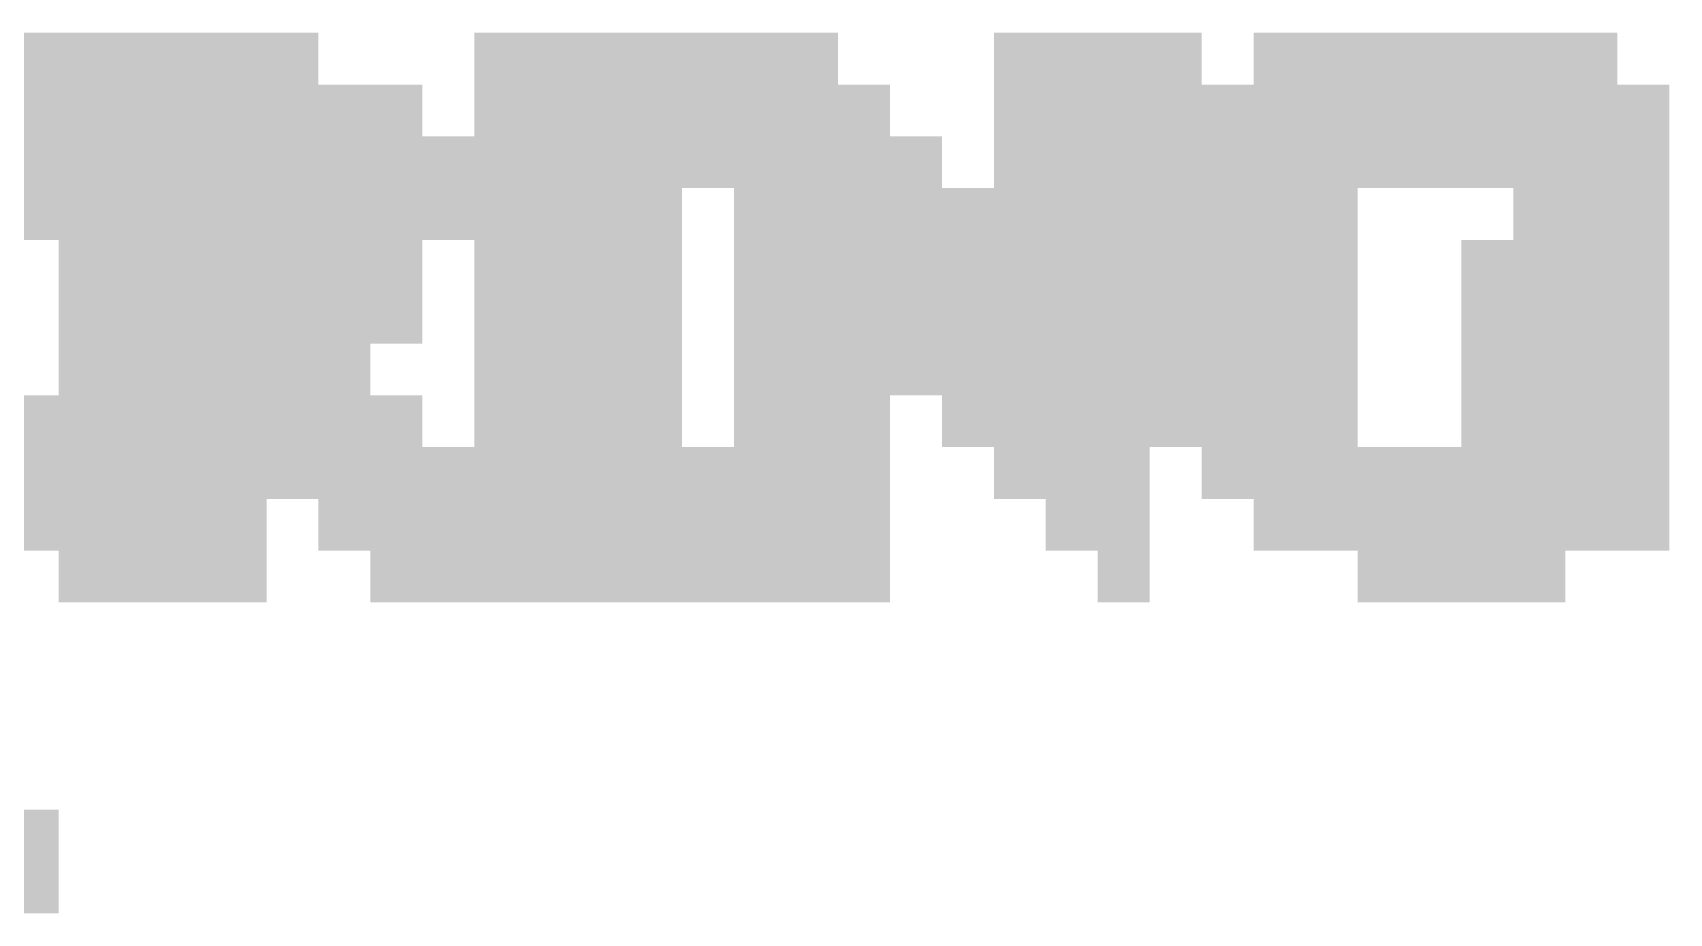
# Paper-space layout '02 Chimney' of a CAD drawing. Header units: millimetres. Extents: x 5 to 415, y 5 to 287.
# Drawn here: x 384.31 to 392.22, y 117.27 to 121.52 of the extents above; entities that cross this region are included whole.
import ezdxf

# ---------------------------------------------------------------- set-up
doc = ezdxf.new("R2010")
doc.units = ezdxf.units.MM
doc.layers.add('BRANDING', color=7, linetype='Continuous')

# ---------------------------------------------------------------- blocks, each defined once
blk = doc.blocks.new('SHEET_02_CHIMNEY')
at = {"layer": 'BRANDING', "color": 255}
for points in [[(383.9328, 121.2743), (384.4353, 121.2743), (383.9328, 121.5248), (384.4353, 121.5248)], [(385.4404, 121.2743), (385.6916, 121.2743), (385.4404, 121.5248), (385.6916, 121.5248)], [(387.953, 121.2743), (388.2043, 121.2743), (387.953, 121.5248), (388.2043, 121.5248)], [(389.7119, 121.2743), (389.9632, 121.2743), (389.7119, 121.5248), (389.9632, 121.5248)], [(390.2144, 121.2743), (390.4657, 121.2743), (390.2144, 121.5248), (390.4657, 121.5248)], [(391.722, 121.2743), (391.9733, 121.2743), (391.722, 121.5248), (391.9733, 121.5248)], [(385.9429, 121.0239), (386.1942, 121.0239), (385.9429, 121.2743), (386.1942, 121.2743)], [(388.2043, 121.0239), (388.4556, 121.0239), (388.2043, 121.2743), (388.4556, 121.2743)], [(389.9632, 121.0239), (390.2144, 121.0239), (389.9632, 121.2743), (390.2144, 121.2743)], [(391.9733, 121.0239), (392.2246, 121.0239), (391.9733, 121.2743), (392.2246, 121.2743)], [(386.1942, 120.7734), (386.6967, 120.7734), (386.1942, 121.0239), (386.6967, 121.0239)], [(387.4505, 120.7734), (387.7018, 120.7734), (387.4505, 121.0239), (387.7018, 121.0239)], [(388.4556, 120.7734), (388.7068, 120.7734), (388.4556, 121.0239), (388.7068, 121.0239)], [(388.9581, 120.7734), (389.2094, 120.7734), (388.9581, 121.0239), (389.2094, 121.0239)], [(389.7119, 120.7734), (389.9632, 120.7734), (389.7119, 121.0239), (389.9632, 121.0239)], [(390.9682, 120.7734), (391.4708, 120.7734), (390.9682, 121.0239), (391.4708, 121.0239)], [(384.184, 120.5229), (384.4353, 120.5229), (384.184, 120.7734), (384.4353, 120.7734)], [(385.1891, 120.5229), (385.4404, 120.5229), (385.1891, 120.7734), (385.4404, 120.7734)], [(386.1942, 120.5229), (386.6967, 120.5229), (386.1942, 120.7734), (386.6967, 120.7734)], [(388.7068, 120.5229), (389.2094, 120.5229), (388.7068, 120.7734), (389.2094, 120.7734)], [(391.4708, 120.5229), (391.722, 120.5229), (391.4708, 120.7734), (391.722, 120.7734)], [(386.4454, 120.2724), (386.6967, 120.2724), (386.4454, 120.5229), (386.6967, 120.5229)], [(388.9581, 120.2724), (389.2094, 120.2724), (388.9581, 120.5229), (389.2094, 120.5229)], [(385.9429, 120.022), (386.1942, 120.022), (385.9429, 120.2724), (386.1942, 120.2724)], [(386.4454, 120.022), (386.6967, 120.022), (386.4454, 120.2724), (386.6967, 120.2724)], [(386.4454, 119.7715), (386.6967, 119.7715), (386.4454, 120.022), (386.6967, 120.022)], [(388.2043, 119.7715), (388.4556, 119.7715), (388.2043, 120.022), (388.4556, 120.022)], [(391.2195, 119.7715), (391.4708, 119.7715), (391.2195, 120.022), (391.4708, 120.022)], [(385.1891, 119.521), (385.4404, 119.521), (385.1891, 119.7715), (385.4404, 119.7715)], [(386.4454, 119.521), (386.6967, 119.521), (386.4454, 119.7715), (386.6967, 119.7715)], [(388.2043, 119.521), (388.4556, 119.521), (388.2043, 119.7715), (388.4556, 119.7715)], [(389.7119, 119.521), (389.9632, 119.521), (389.7119, 119.7715), (389.9632, 119.7715)], [(391.2195, 119.521), (391.4708, 119.521), (391.2195, 119.7715), (391.4708, 119.7715)], [(385.1891, 119.2706), (385.4404, 119.2706), (385.1891, 119.521), (385.4404, 119.521)], [(391.9733, 119.0201), (392.2246, 119.0201), (391.9733, 119.2706), (392.2246, 119.2706)], [(384.4353, 118.7696), (385.4404, 118.7696), (384.4353, 119.0201), (385.4404, 119.0201)], [(385.9429, 118.7696), (388.4556, 118.7696), (385.9429, 119.0201), (388.4556, 119.0201)], [(389.4606, 118.7696), (389.7119, 118.7696), (389.4606, 119.0201), (389.7119, 119.0201)], [(390.717, 118.7696), (390.9682, 118.7696), (390.717, 119.0201), (390.9682, 119.0201)], [(391.2195, 118.7696), (391.722, 118.7696), (391.2195, 119.0201), (391.722, 119.0201)], [(384.184, 117.2668), (384.4353, 117.2668), (384.184, 117.5173), (384.4353, 117.5173)]]:
    blk.add_solid(points, dxfattribs=at)
at = {"layer": 'BRANDING', "color": 254}
for points in [[(384.4353, 121.2743), (385.4404, 121.2743), (384.4353, 121.5248), (385.4404, 121.5248)], [(386.4454, 121.2743), (387.953, 121.2743), (386.4454, 121.5248), (387.953, 121.5248)], [(388.9581, 121.2743), (389.7119, 121.2743), (388.9581, 121.5248), (389.7119, 121.5248)], [(390.4657, 121.2743), (390.717, 121.2743), (390.4657, 121.5248), (390.717, 121.5248)], [(391.4708, 121.2743), (391.722, 121.2743), (391.4708, 121.5248), (391.722, 121.5248)], [(384.184, 121.0239), (384.4353, 121.0239), (384.184, 121.2743), (384.4353, 121.2743)], [(385.6916, 121.0239), (385.9429, 121.0239), (385.6916, 121.2743), (385.9429, 121.2743)], [(387.953, 121.0239), (388.2043, 121.0239), (387.953, 121.2743), (388.2043, 121.2743)], [(388.9581, 121.0239), (389.2094, 121.0239), (388.9581, 121.2743), (389.2094, 121.2743)], [(389.7119, 121.0239), (389.9632, 121.0239), (389.7119, 121.2743), (389.9632, 121.2743)], [(384.184, 120.7734), (384.4353, 120.7734), (384.184, 121.0239), (384.4353, 121.0239)], [(385.1891, 120.7734), (385.4404, 120.7734), (385.1891, 121.0239), (385.4404, 121.0239)], [(385.9429, 120.7734), (386.1942, 120.7734), (385.9429, 121.0239), (386.1942, 121.0239)], [(388.2043, 120.7734), (388.4556, 120.7734), (388.2043, 121.0239), (388.4556, 121.0239)], [(389.9632, 120.7734), (390.2144, 120.7734), (389.9632, 121.0239), (390.2144, 121.0239)], [(390.717, 120.7734), (390.9682, 120.7734), (390.717, 121.0239), (390.9682, 121.0239)], [(391.9733, 120.7734), (392.2246, 120.7734), (391.9733, 121.0239), (392.2246, 121.0239)], [(387.1992, 120.5229), (387.4505, 120.5229), (387.1992, 120.7734), (387.4505, 120.7734)], [(388.4556, 120.5229), (388.7068, 120.5229), (388.4556, 120.7734), (388.7068, 120.7734)], [(389.7119, 120.5229), (389.9632, 120.5229), (389.7119, 120.7734), (389.9632, 120.7734)], [(391.9733, 120.5229), (392.2246, 120.5229), (391.9733, 120.7734), (392.2246, 120.7734)], [(387.1992, 120.2724), (387.4505, 120.2724), (387.1992, 120.5229), (387.4505, 120.5229)], [(388.7068, 120.2724), (388.9581, 120.2724), (388.7068, 120.5229), (388.9581, 120.5229)], [(389.7119, 120.2724), (390.2144, 120.2724), (389.7119, 120.5229), (390.2144, 120.5229)], [(390.4657, 120.2724), (390.717, 120.2724), (390.4657, 120.5229), (390.717, 120.5229)], [(391.2195, 120.2724), (391.4708, 120.2724), (391.2195, 120.5229), (391.4708, 120.5229)], [(391.9733, 120.2724), (392.2246, 120.2724), (391.9733, 120.5229), (392.2246, 120.5229)], [(387.1992, 120.022), (387.4505, 120.022), (387.1992, 120.2724), (387.4505, 120.2724)], [(388.2043, 120.022), (388.4556, 120.022), (388.2043, 120.2724), (388.4556, 120.2724)], [(388.9581, 120.022), (389.2094, 120.022), (388.9581, 120.2724), (389.2094, 120.2724)], [(389.7119, 120.022), (389.9632, 120.022), (389.7119, 120.2724), (389.9632, 120.2724)], [(390.4657, 120.022), (390.717, 120.022), (390.4657, 120.2724), (390.717, 120.2724)], [(391.2195, 120.022), (391.4708, 120.022), (391.2195, 120.2724), (391.4708, 120.2724)], [(385.6916, 119.7715), (385.9429, 119.7715), (385.6916, 120.022), (385.9429, 120.022)], [(387.1992, 119.7715), (387.4505, 119.7715), (387.1992, 120.022), (387.4505, 120.022)], [(388.4556, 119.7715), (388.7068, 119.7715), (388.4556, 120.022), (388.7068, 120.022)], [(389.7119, 119.7715), (389.9632, 119.7715), (389.7119, 120.022), (389.9632, 120.022)], [(390.4657, 119.7715), (390.717, 119.7715), (390.4657, 120.022), (390.717, 120.022)], [(391.9733, 119.7715), (392.2246, 119.7715), (391.9733, 120.022), (392.2246, 120.022)], [(384.184, 119.521), (384.4353, 119.521), (384.184, 119.7715), (384.4353, 119.7715)], [(385.9429, 119.521), (386.1942, 119.521), (385.9429, 119.7715), (386.1942, 119.7715)], [(387.1992, 119.521), (387.4505, 119.521), (387.1992, 119.7715), (387.4505, 119.7715)], [(388.7068, 119.521), (388.9581, 119.521), (388.7068, 119.7715), (388.9581, 119.7715)], [(390.4657, 119.521), (390.717, 119.521), (390.4657, 119.7715), (390.717, 119.7715)], [(391.9733, 119.521), (392.2246, 119.521), (391.9733, 119.7715), (392.2246, 119.7715)], [(385.4404, 119.2706), (385.6916, 119.2706), (385.4404, 119.521), (385.6916, 119.521)], [(387.4505, 119.2706), (387.7018, 119.2706), (387.4505, 119.521), (387.7018, 119.521)], [(388.2043, 119.2706), (388.4556, 119.2706), (388.2043, 119.521), (388.4556, 119.521)], [(388.9581, 119.2706), (389.2094, 119.2706), (388.9581, 119.521), (389.2094, 119.521)], [(389.9632, 119.2706), (390.2144, 119.2706), (389.9632, 119.521), (390.2144, 119.521)], [(390.717, 119.2706), (391.4708, 119.2706), (390.717, 119.521), (391.4708, 119.521)], [(391.9733, 119.2706), (392.2246, 119.2706), (391.9733, 119.521), (392.2246, 119.521)], [(384.184, 119.0201), (384.4353, 119.0201), (384.184, 119.2706), (384.4353, 119.2706)], [(385.1891, 119.0201), (385.4404, 119.0201), (385.1891, 119.2706), (385.4404, 119.2706)], [(385.6916, 119.0201), (385.9429, 119.0201), (385.6916, 119.2706), (385.9429, 119.2706)], [(390.2144, 119.0201), (390.4657, 119.0201), (390.2144, 119.2706), (390.4657, 119.2706)], [(390.9682, 118.7696), (391.2195, 118.7696), (390.9682, 119.0201), (391.2195, 119.0201)], [(384.184, 117.5173), (384.4353, 117.5173), (384.184, 117.7677), (384.4353, 117.7677)]]:
    blk.add_solid(points, dxfattribs=at)
at = {"layer": 'BRANDING', "color": 253}
for points in [[(390.717, 121.2743), (391.4708, 121.2743), (390.717, 121.5248), (391.4708, 121.5248)], [(384.6866, 121.0239), (384.9378, 121.0239), (384.6866, 121.2743), (384.9378, 121.2743)], [(386.4454, 121.0239), (387.1992, 121.0239), (386.4454, 121.2743), (387.1992, 121.2743)], [(390.2144, 121.0239), (390.4657, 121.0239), (390.2144, 121.2743), (390.4657, 121.2743)], [(391.722, 121.0239), (391.9733, 121.0239), (391.722, 121.2743), (391.9733, 121.2743)], [(384.4353, 120.7734), (385.1891, 120.7734), (384.4353, 121.0239), (385.1891, 121.0239)], [(385.4404, 120.7734), (385.9429, 120.7734), (385.4404, 121.0239), (385.9429, 121.0239)], [(386.6967, 120.7734), (386.948, 120.7734), (386.6967, 121.0239), (386.948, 121.0239)], [(387.1992, 120.7734), (387.4505, 120.7734), (387.1992, 121.0239), (387.4505, 121.0239)], [(387.7018, 120.7734), (388.2043, 120.7734), (387.7018, 121.0239), (388.2043, 121.0239)], [(389.2094, 120.7734), (389.7119, 120.7734), (389.2094, 121.0239), (389.7119, 121.0239)], [(390.2144, 120.7734), (390.4657, 120.7734), (390.2144, 121.0239), (390.4657, 121.0239)], [(391.4708, 120.7734), (391.722, 120.7734), (391.4708, 121.0239), (391.722, 121.0239)], [(384.4353, 120.5229), (384.6866, 120.5229), (384.4353, 120.7734), (384.6866, 120.7734)], [(384.9378, 120.5229), (385.1891, 120.5229), (384.9378, 120.7734), (385.1891, 120.7734)], [(385.4404, 120.5229), (385.9429, 120.5229), (385.4404, 120.7734), (385.9429, 120.7734)], [(386.6967, 120.5229), (386.948, 120.5229), (386.6967, 120.7734), (386.948, 120.7734)], [(387.7018, 120.5229), (387.953, 120.5229), (387.7018, 120.7734), (387.953, 120.7734)], [(388.2043, 120.5229), (388.4556, 120.5229), (388.2043, 120.7734), (388.4556, 120.7734)], [(389.2094, 120.5229), (389.7119, 120.5229), (389.2094, 120.7734), (389.7119, 120.7734)], [(389.9632, 120.5229), (390.2144, 120.5229), (389.9632, 120.7734), (390.2144, 120.7734)], [(390.4657, 120.5229), (390.717, 120.5229), (390.4657, 120.7734), (390.717, 120.7734)], [(391.722, 120.5229), (391.9733, 120.5229), (391.722, 120.7734), (391.9733, 120.7734)], [(384.4353, 120.2724), (384.6866, 120.2724), (384.4353, 120.5229), (384.6866, 120.5229)], [(384.9378, 120.2724), (385.4404, 120.2724), (384.9378, 120.5229), (385.4404, 120.5229)], [(385.9429, 120.2724), (386.1942, 120.2724), (385.9429, 120.5229), (386.1942, 120.5229)], [(386.6967, 120.2724), (386.948, 120.2724), (386.6967, 120.5229), (386.948, 120.5229)], [(387.7018, 120.2724), (388.2043, 120.2724), (387.7018, 120.5229), (388.2043, 120.5229)], [(388.4556, 120.2724), (388.7068, 120.2724), (388.4556, 120.5229), (388.7068, 120.5229)], [(389.2094, 120.2724), (389.7119, 120.2724), (389.2094, 120.5229), (389.7119, 120.5229)], [(390.2144, 120.2724), (390.4657, 120.2724), (390.2144, 120.5229), (390.4657, 120.5229)], [(391.4708, 120.2724), (391.9733, 120.2724), (391.4708, 120.5229), (391.9733, 120.5229)], [(384.4353, 120.022), (384.6866, 120.022), (384.4353, 120.2724), (384.6866, 120.2724)], [(385.6916, 120.022), (385.9429, 120.022), (385.6916, 120.2724), (385.9429, 120.2724)], [(386.6967, 120.022), (386.948, 120.022), (386.6967, 120.2724), (386.948, 120.2724)], [(387.7018, 120.022), (388.2043, 120.022), (387.7018, 120.2724), (388.2043, 120.2724)], [(388.7068, 120.022), (388.9581, 120.022), (388.7068, 120.2724), (388.9581, 120.2724)], [(389.2094, 120.022), (389.7119, 120.022), (389.2094, 120.2724), (389.7119, 120.2724)], [(389.9632, 120.022), (390.4657, 120.022), (389.9632, 120.2724), (390.4657, 120.2724)], [(391.9733, 120.022), (392.2246, 120.022), (391.9733, 120.2724), (392.2246, 120.2724)], [(384.4353, 119.7715), (384.6866, 119.7715), (384.4353, 120.022), (384.6866, 120.022)], [(384.9378, 119.7715), (385.1891, 119.7715), (384.9378, 120.022), (385.1891, 120.022)], [(386.6967, 119.7715), (386.948, 119.7715), (386.6967, 120.022), (386.948, 120.022)], [(387.7018, 119.7715), (388.2043, 119.7715), (387.7018, 120.022), (388.2043, 120.022)], [(388.9581, 119.7715), (389.7119, 119.7715), (388.9581, 120.022), (389.7119, 120.022)], [(389.9632, 119.7715), (390.4657, 119.7715), (389.9632, 120.022), (390.4657, 120.022)], [(384.4353, 119.521), (384.6866, 119.521), (384.4353, 119.7715), (384.6866, 119.7715)], [(384.9378, 119.521), (385.1891, 119.521), (384.9378, 119.7715), (385.1891, 119.7715)], [(386.6967, 119.521), (386.948, 119.521), (386.6967, 119.7715), (386.948, 119.7715)], [(387.7018, 119.521), (388.2043, 119.521), (387.7018, 119.7715), (388.2043, 119.7715)], [(389.2094, 119.521), (389.7119, 119.521), (389.2094, 119.7715), (389.7119, 119.7715)], [(389.9632, 119.521), (390.4657, 119.521), (389.9632, 119.7715), (390.4657, 119.7715)], [(386.1942, 119.2706), (386.6967, 119.2706), (386.1942, 119.521), (386.6967, 119.521)], [(387.1992, 119.2706), (387.4505, 119.2706), (387.1992, 119.521), (387.4505, 119.521)], [(389.4606, 119.2706), (389.7119, 119.2706), (389.4606, 119.521), (389.7119, 119.521)], [(386.4454, 119.0201), (386.6967, 119.0201), (386.4454, 119.2706), (386.6967, 119.2706)], [(387.1992, 119.0201), (387.7018, 119.0201), (387.1992, 119.2706), (387.7018, 119.2706)], [(388.2043, 119.0201), (388.4556, 119.0201), (388.2043, 119.2706), (388.4556, 119.2706)], [(389.2094, 119.0201), (389.7119, 119.0201), (389.2094, 119.2706), (389.7119, 119.2706)], [(390.4657, 119.0201), (390.717, 119.0201), (390.4657, 119.2706), (390.717, 119.2706)], [(391.722, 119.0201), (391.9733, 119.0201), (391.722, 119.2706), (391.9733, 119.2706)]]:
    blk.add_solid(points, dxfattribs=at)
at = {"layer": 'BRANDING', "color": 8}
for points in [[(384.4353, 121.0239), (384.6866, 121.0239), (384.4353, 121.2743), (384.6866, 121.2743)], [(384.9378, 121.0239), (385.1891, 121.0239), (384.9378, 121.2743), (385.1891, 121.2743)], [(385.4404, 121.0239), (385.6916, 121.0239), (385.4404, 121.2743), (385.6916, 121.2743)], [(387.1992, 121.0239), (387.953, 121.0239), (387.1992, 121.2743), (387.953, 121.2743)], [(389.2094, 121.0239), (389.7119, 121.0239), (389.2094, 121.2743), (389.7119, 121.2743)], [(390.4657, 121.0239), (390.717, 121.0239), (390.4657, 121.2743), (390.717, 121.2743)], [(390.9682, 121.0239), (391.2195, 121.0239), (390.9682, 121.2743), (391.2195, 121.2743)], [(386.948, 120.7734), (387.1992, 120.7734), (386.948, 121.0239), (387.1992, 121.0239)], [(390.4657, 120.7734), (390.717, 120.7734), (390.4657, 121.0239), (390.717, 121.0239)], [(391.722, 120.7734), (391.9733, 120.7734), (391.722, 121.0239), (391.9733, 121.0239)], [(384.6866, 120.5229), (384.9378, 120.5229), (384.6866, 120.7734), (384.9378, 120.7734)], [(385.9429, 120.5229), (386.1942, 120.5229), (385.9429, 120.7734), (386.1942, 120.7734)], [(386.948, 120.5229), (387.1992, 120.5229), (386.948, 120.7734), (387.1992, 120.7734)], [(387.953, 120.5229), (388.2043, 120.5229), (387.953, 120.7734), (388.2043, 120.7734)], [(390.2144, 120.5229), (390.4657, 120.5229), (390.2144, 120.7734), (390.4657, 120.7734)], [(384.6866, 120.2724), (384.9378, 120.2724), (384.6866, 120.5229), (384.9378, 120.5229)], [(385.4404, 120.2724), (385.6916, 120.2724), (385.4404, 120.5229), (385.6916, 120.5229)], [(386.948, 120.2724), (387.1992, 120.2724), (386.948, 120.5229), (387.1992, 120.5229)], [(388.2043, 120.2724), (388.4556, 120.2724), (388.2043, 120.5229), (388.4556, 120.5229)], [(384.6866, 120.022), (385.6916, 120.022), (384.6866, 120.2724), (385.6916, 120.2724)], [(386.948, 120.022), (387.1992, 120.022), (386.948, 120.2724), (387.1992, 120.2724)], [(388.4556, 120.022), (388.7068, 120.022), (388.4556, 120.2724), (388.7068, 120.2724)], [(391.4708, 120.022), (391.9733, 120.022), (391.4708, 120.2724), (391.9733, 120.2724)], [(384.6866, 119.7715), (384.9378, 119.7715), (384.6866, 120.022), (384.9378, 120.022)], [(385.1891, 119.7715), (385.6916, 119.7715), (385.1891, 120.022), (385.6916, 120.022)], [(386.948, 119.7715), (387.1992, 119.7715), (386.948, 120.022), (387.1992, 120.022)], [(388.7068, 119.7715), (388.9581, 119.7715), (388.7068, 120.022), (388.9581, 120.022)], [(391.4708, 119.7715), (391.9733, 119.7715), (391.4708, 120.022), (391.9733, 120.022)], [(384.6866, 119.521), (384.9378, 119.521), (384.6866, 119.7715), (384.9378, 119.7715)], [(385.4404, 119.521), (385.9429, 119.521), (385.4404, 119.7715), (385.9429, 119.7715)], [(386.948, 119.521), (387.1992, 119.521), (386.948, 119.7715), (387.1992, 119.7715)], [(388.9581, 119.521), (389.2094, 119.521), (388.9581, 119.7715), (389.2094, 119.7715)], [(391.4708, 119.521), (391.9733, 119.521), (391.4708, 119.7715), (391.9733, 119.7715)], [(384.184, 119.2706), (384.6866, 119.2706), (384.184, 119.521), (384.6866, 119.521)], [(384.9378, 119.2706), (385.1891, 119.2706), (384.9378, 119.521), (385.1891, 119.521)], [(385.6916, 119.2706), (386.1942, 119.2706), (385.6916, 119.521), (386.1942, 119.521)], [(386.6967, 119.2706), (387.1992, 119.2706), (386.6967, 119.521), (387.1992, 119.521)], [(387.7018, 119.2706), (388.2043, 119.2706), (387.7018, 119.521), (388.2043, 119.521)], [(389.2094, 119.2706), (389.4606, 119.2706), (389.2094, 119.521), (389.4606, 119.521)], [(390.2144, 119.2706), (390.717, 119.2706), (390.2144, 119.521), (390.717, 119.521)], [(391.4708, 119.2706), (391.722, 119.2706), (391.4708, 119.521), (391.722, 119.521)], [(384.4353, 119.0201), (385.1891, 119.0201), (384.4353, 119.2706), (385.1891, 119.2706)], [(385.9429, 119.0201), (386.4454, 119.0201), (385.9429, 119.2706), (386.4454, 119.2706)], [(386.6967, 119.0201), (387.1992, 119.0201), (386.6967, 119.2706), (387.1992, 119.2706)], [(387.7018, 119.0201), (388.2043, 119.0201), (387.7018, 119.2706), (388.2043, 119.2706)], [(390.717, 119.0201), (391.722, 119.0201), (390.717, 119.2706), (391.722, 119.2706)]]:
    blk.add_solid(points, dxfattribs=at)
at = {"layer": 'BRANDING', "color": 251}
for points in [[(385.1891, 121.0239), (385.4404, 121.0239), (385.1891, 121.2743), (385.4404, 121.2743)], [(390.717, 121.0239), (390.9682, 121.0239), (390.717, 121.2743), (390.9682, 121.2743)], [(391.2195, 121.0239), (391.722, 121.0239), (391.2195, 121.2743), (391.722, 121.2743)], [(385.6916, 120.2724), (385.9429, 120.2724), (385.6916, 120.5229), (385.9429, 120.5229)], [(384.6866, 119.2706), (384.9378, 119.2706), (384.6866, 119.521), (384.9378, 119.521)], [(391.722, 119.2706), (391.9733, 119.2706), (391.722, 119.521), (391.9733, 119.521)]]:
    blk.add_solid(points, dxfattribs=at)

psp = doc.layouts.new('02 Chimney')

# ---------------------------------------------------------------- block references
psp.add_blockref('SHEET_02_CHIMNEY', (0, 0))

doc.saveas('drawing.dxf')
